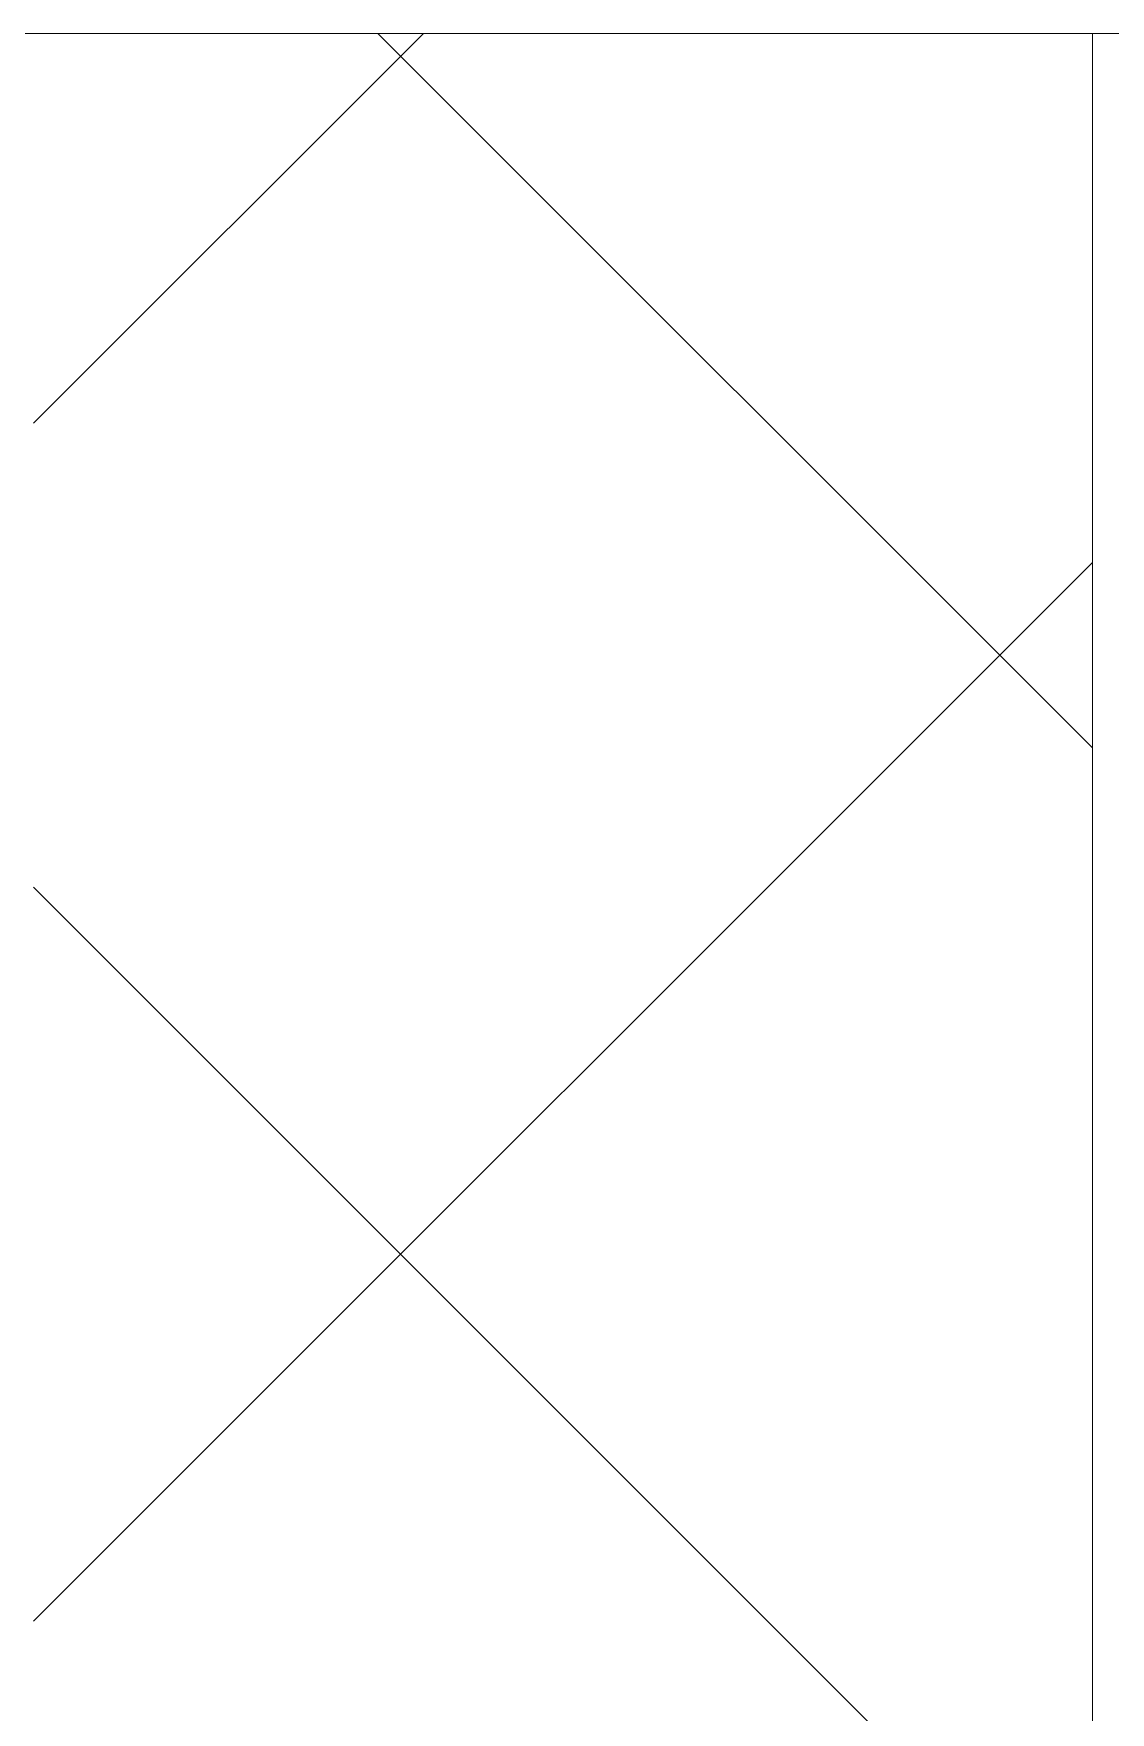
# Model space of a CAD drawing. Header units: millimetres. Extents: x -164500 to 426394, y -23753 to 102118.
# Drawn here: x 238147.12 to 238172.55, y 88099.72 to 88139.36 of the extents above; entities that cross this region are included whole.
import ezdxf

# ---------------------------------------------------------------- set-up
doc = ezdxf.new("R2010")
doc.units = ezdxf.units.MM
doc.layers.add('A-DOOR-1', color=7, linetype='Continuous', lineweight=5, true_color=0xc0c0c0)
doc.layers.add('A-DOOR-FRAM-1', color=7, linetype='Continuous', lineweight=5, true_color=0xc0c0c0)
doc.layers.add('A-DOOR-2', color=7, linetype='Continuous', lineweight=5)

# ---------------------------------------------------------------- blocks, each defined once
blk = doc.blocks.new('110_Дверь_СКБ_1Ст_Внутренняя1 - Д-3 _п_ 1100x2100h_много всего-32102838-Объем проектирования 2 этажа')
at = {"layer": 'A-DOOR-2'}
h = blk.add_hatch(dxfattribs=at)
h.set_pattern_fill('FP_75', color=256, style=0, pattern_type=2)
h.set_pattern_definition([(135, (1751.411, 164.685), (-14.14213562373095, -14.14213562373095), []), (225, (1751.411, 164.685), (14.14213562373095, -14.14213562373095), [])])
h.paths.add_polyline_path([(562.4999999998981, 99.99999999995994), (537.4999999999038, 99.99999999995994), (537.4999999999038, -100.0000000000206), (562.4999999998981, -100.0000000000206)])
at = {"layer": 'A-DOOR-FRAM-1'}
for p, q in [((537.4999999999962, 99.99999999999409), (537.4999999999962, -99.99999999997893)), ((537.499999999997, -100.0000000000034), (537.499999999997, 19.99999999998368)), ((522.4999999999964, -100.0000000000034), (537.499999999997, -100.0000000000034)), ((592.4999999999965, -100.0000000000036), (522.4999999999961, -100.0000000000036)), ((537.4999999999962, -99.99999999997893), (562.499999999997, -99.99999999997893))]:
    blk.add_line(p, q, dxfattribs=at)
blk = doc.blocks.new('2floor')
at = {"layer": 'A-DOOR-1', "rotation": 180}
blk.add_blockref('110_Дверь_СКБ_1Ст_Внутренняя1 - Д-3 _п_ 1100x2100h_много всего-32102838-Объем проектирования 2 этажа', (238709.6233508478, 13500.00000533493), dxfattribs=at)

msp = doc.modelspace()

# ---------------------------------------------------------------- block references
msp.add_blockref('2floor', (-2.619344741106033e-09, 74539.35844731811))

doc.saveas('drawing.dxf')
